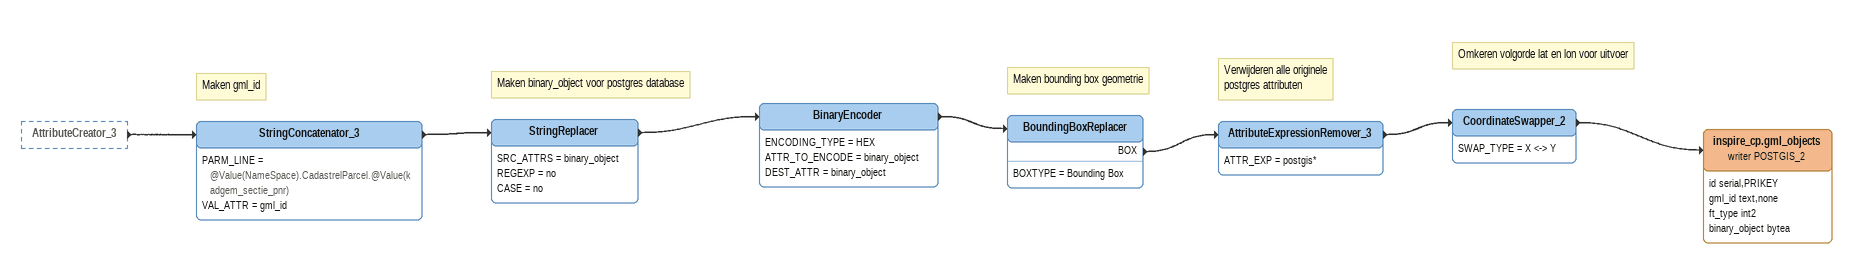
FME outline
AttributeCreator_3 [outside]
    -> StringConcatenator_3
Note: Maken gml_id
StringConcatenator_3
    PARM_LINE = @Value(NameSpace).CadastrelParcel.@Value(kadgem_sectie_pnr)
    VAL_ATTR = gml_id
    -> StringReplacer
Note: Maken binary_object voor postgres database
StringReplacer
    SRC_ATTRS = binary_object
    REGEXP = no
    CASE = no
    -> BinaryEncoder
BinaryEncoder
    ENCODING_TYPE = HEX
    ATTR_TO_ENCODE = binary_object
    DEST_ATTR = binary_object
    -> BoundingBoxReplacer
Note: Maken bounding box geometrie
BoundingBoxReplacer
    BOXTYPE = Bounding Box
    BOX -> AttributeExpressionRemover_3
Note: Verwijderen alle originele / postgres attributen
AttributeExpressionRemover_3
    ATTR_EXP = postgis*
    -> CoordinateSwapper_2
Note: Omkeren volgorde lat en lon voor uitvoer
CoordinateSwapper_2
    SWAP_TYPE = X <-> Y
    -> inspire_cp.gml_objects (writer POSTGIS_2)
inspire_cp.gml_objects (writer POSTGIS_2)
    attributes: id serial,PRIKEY, gml_id text,none, ft_type int2, binary_object bytea
